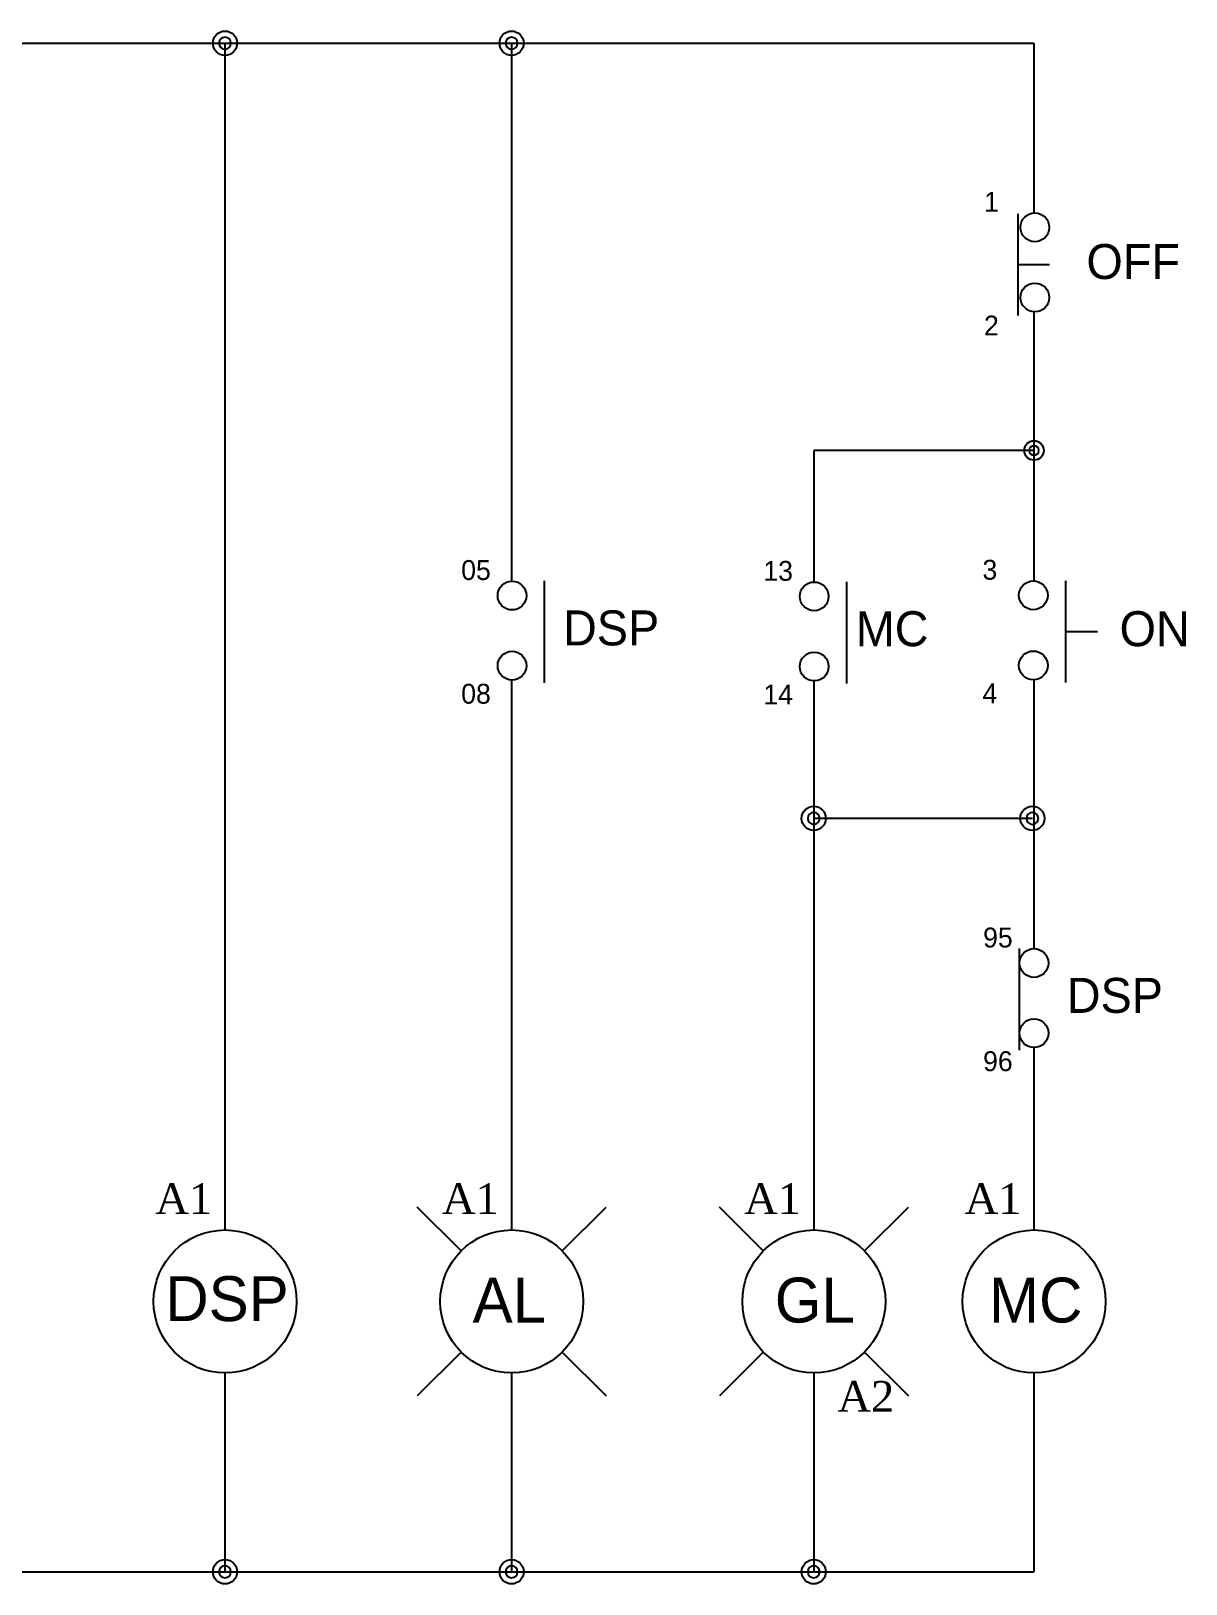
# Model space of a CAD drawing. Header units: millimetres. Extents: x 32 to 871, y 30 to 611.
# Drawn here: x 563.9 to 637.3, y 411 to 509.8 of the extents above; entities that cross this region are included whole.
import ezdxf

# ---------------------------------------------------------------- set-up
doc = ezdxf.new("R2010")
doc.units = ezdxf.units.MM
doc.layers.add('4', color=133, linetype='Continuous')
doc.layers.add('ASHADE', color=7, linetype='Continuous')
doc.styles.add('ghs', font='NGULIM.TTF')
doc.styles.add('HCM', font='batang.ttc')

msp = doc.modelspace()

# ---------------------------------------------------------------- linework, layer by layer
at = {"layer": '4', "color": 0}
for p, q in [((591.261, 432.189), (588.469, 434.981)), ((597.689, 432.189), (600.481, 434.981)), ((610.471, 432.189), (607.68, 434.981)), ((616.9, 432.189), (619.692, 434.981)), ((591.261, 425.761), (588.469, 422.969)), ((597.689, 425.761), (600.481, 422.969)), ((610.471, 425.761), (607.68, 422.969)), ((616.9, 425.761), (619.692, 422.969))]:
    msp.add_line(p, q, dxfattribs=at)
for centre, radius in [((576.243, 508.999), 0.772), ((594.466, 508.999), 0.772), ((627.679, 483.097), 0.618), ((613.677, 459.697), 0.772), ((627.58, 459.697), 0.772), ((576.243, 411.783), 0.772), ((594.466, 411.783), 0.772), ((613.677, 411.783), 0.772)]:
    msp.add_circle(centre, radius, dxfattribs=at)
at = {"layer": 'ASHADE', "ltscale": 2}
for p, q in [((550.32, 508.999), (627.679, 508.999)), ((576.243, 508.999), (576.243, 433.521)), ((594.466, 508.999), (594.466, 474.783)), ((627.679, 508.999), (627.679, 498.2)), ((626.649, 498.153), (626.649, 491.686)), ((626.649, 494.92), (628.668, 494.92)), ((627.679, 491.913), (627.679, 474.802)), ((613.677, 483.097), (613.677, 474.732)), ((627.679, 483.097), (613.677, 483.097)), ((596.548, 474.796), (596.548, 468.329)), ((615.759, 474.745), (615.759, 468.278)), ((629.689, 474.815), (629.689, 468.348)), ((629.689, 471.581), (631.708, 471.581)), ((594.466, 468.493), (594.466, 433.521)), ((613.677, 468.442), (613.677, 433.521)), ((627.679, 468.513), (627.679, 451.414)), ((627.58, 459.697), (613.677, 459.697)), ((626.734, 451.426), (626.734, 444.959)), ((627.679, 445.123), (627.679, 433.521)), ((576.243, 424.429), (576.243, 411.783)), ((594.466, 424.429), (594.466, 411.783)), ((613.677, 424.429), (613.677, 411.783)), ((627.679, 424.429), (627.679, 411.783)), ((557.606, 411.783), (627.679, 411.783))]:
    msp.add_line(p, q, dxfattribs=at)
for centre, radius in [((627.737, 497.287), 0.915), ((627.737, 492.827), 0.915), ((594.497, 473.868), 0.915), ((613.708, 473.817), 0.915), ((627.638, 473.887), 0.915), ((594.497, 469.408), 0.915), ((613.708, 469.357), 0.915), ((627.638, 469.427), 0.915), ((627.679, 450.499), 0.915), ((627.679, 446.038), 0.915), ((576.252, 428.975), 4.546), ((594.475, 428.975), 4.546), ((613.686, 428.975), 4.546), ((627.688, 428.975), 4.546)]:
    msp.add_circle(centre, radius, dxfattribs=at)
for centre, radius, start, end in [((576.243, 508.999), 0.381, 0, 180), ((576.243, 508.999), 0.381, 180, 0), ((594.466, 508.999), 0.381, 0, 180), ((594.466, 508.999), 0.381, 180, 0), ((627.679, 483.097), 0.305, 0, 180), ((627.679, 483.097), 0.305, 180, 0), ((613.677, 459.697), 0.381, 0, 180), ((613.677, 459.697), 0.381, 180, 0), ((627.58, 459.697), 0.381, 0, 180), ((627.58, 459.697), 0.381, 180, 0), ((576.243, 411.783), 0.381, 0, 180), ((594.466, 411.783), 0.381, 0, 180), ((613.677, 411.783), 0.381, 0, 180), ((576.243, 411.783), 0.381, 180, 0), ((594.466, 411.783), 0.381, 180, 0), ((613.677, 411.783), 0.381, 180, 0)]:
    msp.add_arc(centre, radius, start, end, dxfattribs=at)

# ---------------------------------------------------------------- texts
at = {"layer": 'ASHADE', "ltscale": 2, "style": 'ghs'}
for s, height, p in [('1', 1.265, (624.503, 498.278)), ('OFF', 2.2244, (631.014, 494.001)), ('2', 1.265, (624.503, 490.412)), ('05', 1.2654, (591.263, 474.859)), ('13', 1.2654, (610.474, 474.808)), ('3', 1.265, (624.404, 474.878)), ('DSP', 2.2244, (597.736, 470.7)), ('MC', 2.2244, (616.347, 470.649)), ('ON', 2.2244, (633.122, 470.649)), ('08', 1.2654, (591.263, 466.993)), ('14', 1.2654, (610.474, 466.943)), ('4', 1.265, (624.404, 467.012)), ('95', 1.2654, (624.445, 451.489)), ('DSP', 2.2244, (629.763, 447.33)), ('96', 1.2654, (624.445, 443.624)), ('DSP', 2.856, (572.448, 427.726)), ('AL', 2.856, (591.99, 427.635)), ('GL', 2.856, (611.201, 427.635)), ('MC', 2.856, (624.82, 427.635))]:
    msp.add_text(s, height=height, dxfattribs=at).set_placement(p)
at = {"layer": 'ASHADE', "color": 0, "linetype": 'ByBlock', "lineweight": 25, "style": 'HCM'}
for s, p in [('A1', (571.819, 434.537)), ('A1', (590.043, 434.537)), ('A1', (609.254, 434.537)), ('A1', (623.273, 434.537)), ('A2', (615.19, 421.965))]:
    msp.add_text(s, height=1.9534, dxfattribs=at).set_placement(p)

doc.saveas('drawing.dxf')
